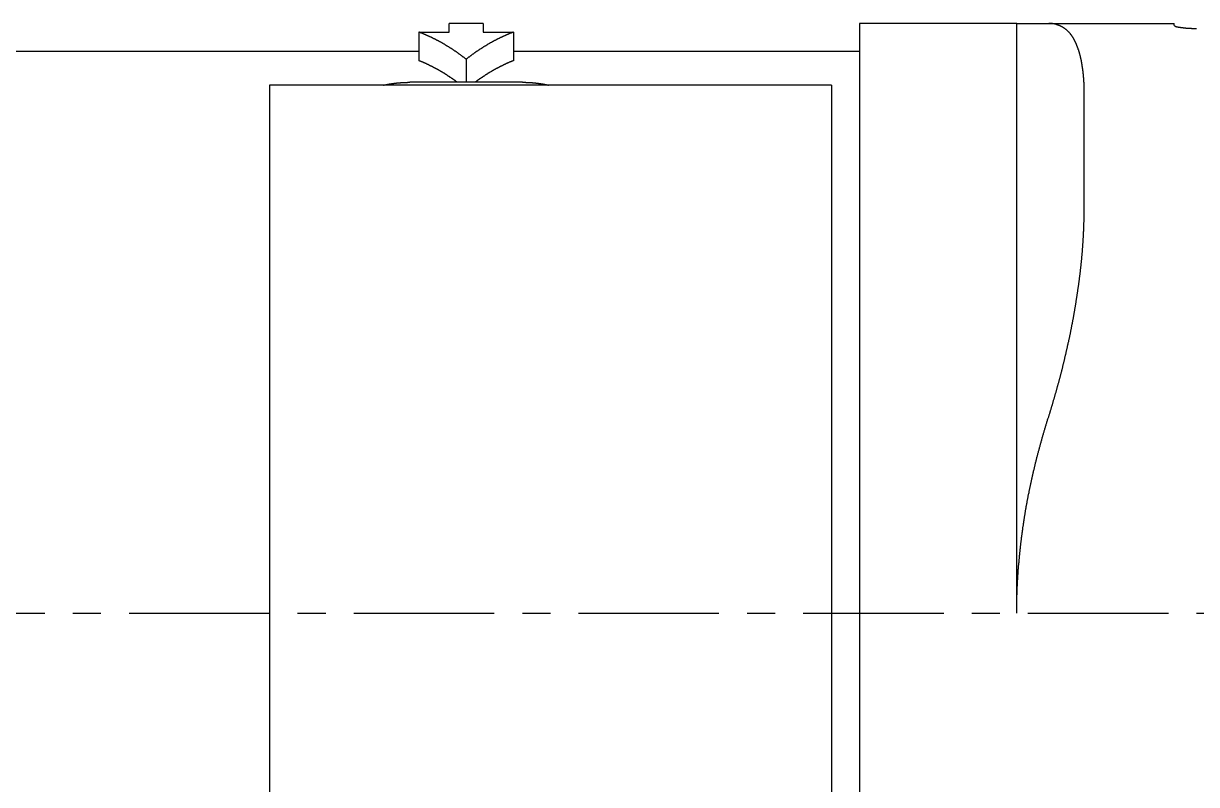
# Model space of a CAD drawing. Extents: x -1.6 to 71, y -20.2 to 60.8.
# Drawn here: x 45.53 to 55.97, y 8.82 to 15.6 of the extents above; entities that cross this region are included whole.
import ezdxf

# ---------------------------------------------------------------- set-up
doc = ezdxf.new("R2010")
doc.units = 0
doc.linetypes.add('CENTER', pattern=[2, 1.25, -0.25, 0.25, -0.25])
doc.layers.get('0').update_dxf_attribs({"linetype": 'CONTINUOUS'})
doc.layers.add('CENTER', color=1, linetype='CENTER')

msp = doc.modelspace()

# ---------------------------------------------------------------- linework, layer by layer
at = {"color": 7, "linetype": 'CONTINUOUS'}
for p, q in [((49.616, 15.598), (49.316, 15.598)), ((49.316, 15.52), (49.316, 15.598)), ((49.616, 15.598), (49.616, 15.52)), ((52.966, 15.598), (52.966, 10.348)), ((54.366, 15.598), (52.966, 15.598)), ((54.366, 10.348), (54.366, 15.598)), ((54.366, 15.598), (54.65, 15.598)), ((54.65, 15.598), (55.766, 15.598)), ((55.766, 15.581), (55.766, 15.598)), ((49.046, 15.52), (49.316, 15.52)), ((49.046, 15.52), (49.046, 15.266)), ((49.616, 15.52), (49.886, 15.52)), ((49.886, 15.52), (49.886, 15.266)), ((49.046, 15.348), (45.166, 15.348)), ((52.966, 15.348), (49.886, 15.348)), ((49.466, 15.28), (49.466, 15.074)), ((47.716, 15.048), (47.716, 2.048)), ((52.716, 15.048), (47.716, 15.048)), ((49.966, 15.074), (48.966, 15.074)), ((52.716, 15.048), (52.716, 2.048)), ((54.966, 13.938), (54.966, 14.966)), ((52.966, 10.348), (52.966, 5.098))]:
    msp.add_line(p, q, dxfattribs=at)
at = {"color": 7}
for points in [[(54.966, 14.966, 0), (54.966, 14.969, 0), (54.966, 14.972, 0), (54.966, 14.974, 0), (54.966, 14.977, 0), (54.966, 14.98, 0), (54.966, 14.982, 0), (54.966, 14.985, 0), (54.966, 14.988, 0), (54.966, 14.991, 0), (54.967, 14.993, 0), (54.967, 14.996, 0), (54.967, 14.999, 0), (54.967, 15.002, 0), (54.967, 15.004, 0), (54.967, 15.007, 0), (54.967, 15.01, 0), (54.966, 15.012, 0), (54.966, 15.015, 0), (54.966, 15.018, 0), (54.966, 15.021, 0), (54.966, 15.023, 0), (54.966, 15.026, 0), (54.966, 15.029, 0), (54.966, 15.031, 0), (54.966, 15.034, 0), (54.966, 15.037, 0), (54.966, 15.04, 0), (54.966, 15.042, 0), (54.966, 15.045, 0), (54.966, 15.048, 0), (54.965, 15.05, 0), (54.965, 15.053, 0), (54.965, 15.056, 0), (54.965, 15.059, 0), (54.965, 15.061, 0), (54.965, 15.064, 0), (54.965, 15.067, 0), (54.965, 15.07, 0), (54.965, 15.072, 0), (54.964, 15.075, 0), (54.964, 15.078, 0), (54.964, 15.081, 0), (54.964, 15.083, 0), (54.964, 15.086, 0), (54.964, 15.089, 0), (54.963, 15.091, 0), (54.963, 15.094, 0), (54.963, 15.097, 0), (54.963, 15.1, 0), (54.963, 15.102, 0), (54.962, 15.105, 0), (54.962, 15.108, 0), (54.962, 15.11, 0), (54.962, 15.113, 0), (54.962, 15.116, 0), (54.961, 15.118, 0), (54.961, 15.121, 0), (54.961, 15.124, 0), (54.961, 15.127, 0), (54.96, 15.129, 0), (54.96, 15.132, 0), (54.96, 15.135, 0), (54.959, 15.137, 0), (54.959, 15.14, 0), (54.959, 15.143, 0), (54.959, 15.146, 0), (54.958, 15.148, 0), (54.958, 15.151, 0), (54.958, 15.154, 0), (54.958, 15.156, 0), (54.957, 15.159, 0), (54.957, 15.162, 0), (54.956, 15.165, 0), (54.956, 15.167, 0), (54.956, 15.17, 0), (54.956, 15.173, 0), (54.955, 15.175, 0), (54.955, 15.178, 0), (54.955, 15.181, 0), (54.954, 15.184, 0), (54.954, 15.186, 0), (54.953, 15.189, 0), (54.953, 15.192, 0), (54.953, 15.194, 0), (54.952, 15.197, 0), (54.952, 15.2, 0), (54.952, 15.202, 0), (54.951, 15.205, 0), (54.951, 15.208, 0), (54.95, 15.21, 0), (54.95, 15.213, 0), (54.949, 15.216, 0), (54.949, 15.219, 0), (54.949, 15.221, 0), (54.948, 15.224, 0), (54.948, 15.227, 0), (54.947, 15.229, 0), (54.947, 15.232, 0), (54.946, 15.235, 0), (54.946, 15.237, 0), (54.945, 15.24, 0), (54.945, 15.243, 0), (54.944, 15.245, 0), (54.944, 15.248, 0), (54.944, 15.251, 0), (54.943, 15.254, 0), (54.943, 15.256, 0), (54.942, 15.259, 0), (54.941, 15.261, 0), (54.941, 15.264, 0), (54.941, 15.267, 0), (54.94, 15.27, 0), (54.939, 15.272, 0), (54.939, 15.275, 0), (54.938, 15.277, 0), (54.938, 15.28, 0), (54.937, 15.283, 0), (54.937, 15.286, 0), (54.936, 15.288, 0), (54.935, 15.291, 0), (54.935, 15.293, 0), (54.934, 15.296, 0), (54.934, 15.299, 0), (54.933, 15.301, 0), (54.932, 15.304, 0), (54.932, 15.307, 0), (54.931, 15.309, 0), (54.93, 15.312, 0), (54.93, 15.315, 0), (54.929, 15.317, 0), (54.928, 15.32, 0), (54.928, 15.322, 0), (54.927, 15.325, 0), (54.926, 15.328, 0), (54.925, 15.33, 0), (54.925, 15.333, 0), (54.924, 15.336, 0), (54.923, 15.338, 0), (54.923, 15.341, 0), (54.922, 15.343, 0), (54.921, 15.346, 0), (54.92, 15.349, 0), (54.919, 15.351, 0), (54.919, 15.354, 0), (54.918, 15.356, 0), (54.917, 15.359, 0), (54.916, 15.362, 0), (54.915, 15.364, 0), (54.914, 15.367, 0), (54.914, 15.369, 0), (54.913, 15.372, 0), (54.912, 15.374, 0), (54.911, 15.377, 0), (54.91, 15.38, 0), (54.909, 15.382, 0), (54.908, 15.385, 0), (54.907, 15.387, 0), (54.906, 15.39, 0), (54.905, 15.392, 0), (54.904, 15.395, 0), (54.903, 15.397, 0), (54.902, 15.4, 0), (54.901, 15.402, 0), (54.9, 15.405, 0), (54.899, 15.408, 0), (54.898, 15.41, 0), (54.897, 15.413, 0), (54.896, 15.415, 0), (54.895, 15.418, 0), (54.894, 15.42, 0), (54.892, 15.423, 0), (54.891, 15.425, 0), (54.89, 15.428, 0), (54.889, 15.43, 0), (54.888, 15.433, 0), (54.887, 15.435, 0), (54.886, 15.438, 0), (54.884, 15.44, 0), (54.883, 15.443, 0), (54.882, 15.445, 0), (54.88, 15.447, 0), (54.879, 15.45, 0), (54.878, 15.452, 0), (54.877, 15.455, 0), (54.875, 15.457, 0), (54.874, 15.459, 0), (54.873, 15.462, 0), (54.871, 15.464, 0), (54.87, 15.467, 0), (54.868, 15.469, 0), (54.867, 15.471, 0), (54.865, 15.474, 0), (54.864, 15.476, 0), (54.862, 15.478, 0), (54.861, 15.48, 0), (54.859, 15.483, 0), (54.858, 15.485, 0), (54.856, 15.487, 0), (54.855, 15.49, 0), (54.853, 15.492, 0), (54.852, 15.494, 0), (54.85, 15.496, 0), (54.848, 15.498, 0), (54.847, 15.501, 0), (54.845, 15.503, 0), (54.843, 15.505, 0), (54.842, 15.507, 0), (54.84, 15.509, 0), (54.838, 15.511, 0), (54.836, 15.513, 0), (54.834, 15.515, 0), (54.833, 15.517, 0), (54.831, 15.519, 0), (54.829, 15.521, 0), (54.827, 15.523, 0), (54.825, 15.525, 0), (54.823, 15.527, 0), (54.821, 15.529, 0), (54.819, 15.531, 0), (54.817, 15.533, 0), (54.815, 15.535, 0), (54.813, 15.537, 0), (54.811, 15.538, 0), (54.809, 15.54, 0), (54.807, 15.542, 0), (54.805, 15.544, 0), (54.803, 15.545, 0), (54.8, 15.547, 0), (54.798, 15.549, 0), (54.796, 15.55, 0), (54.794, 15.552, 0), (54.792, 15.553, 0), (54.789, 15.555, 0), (54.787, 15.557, 0), (54.785, 15.558, 0), (54.782, 15.56, 0), (54.78, 15.561, 0), (54.778, 15.563, 0), (54.775, 15.564, 0), (54.773, 15.565, 0), (54.77, 15.567, 0), (54.768, 15.568, 0), (54.766, 15.569, 0), (54.763, 15.571, 0), (54.761, 15.572, 0), (54.758, 15.573, 0), (54.756, 15.574, 0), (54.753, 15.575, 0), (54.751, 15.577, 0), (54.748, 15.578, 0), (54.746, 15.579, 0), (54.743, 15.58, 0), (54.741, 15.581, 0), (54.738, 15.582, 0), (54.736, 15.583, 0), (54.733, 15.584, 0), (54.73, 15.585, 0), (54.728, 15.586, 0), (54.725, 15.587, 0), (54.722, 15.587, 0), (54.72, 15.588, 0), (54.717, 15.589, 0), (54.715, 15.59, 0), (54.712, 15.59, 0), (54.709, 15.591, 0), (54.707, 15.592, 0), (54.704, 15.592, 0), (54.701, 15.593, 0), (54.699, 15.593, 0), (54.696, 15.594, 0), (54.693, 15.594, 0), (54.691, 15.595, 0), (54.688, 15.595, 0), (54.685, 15.596, 0), (54.682, 15.596, 0), (54.68, 15.596, 0), (54.677, 15.597, 0), (54.674, 15.597, 0), (54.672, 15.597, 0), (54.669, 15.597, 0), (54.666, 15.597, 0), (54.663, 15.598, 0), (54.661, 15.598, 0), (54.658, 15.598, 0), (54.655, 15.598, 0), (54.653, 15.598, 0), (54.65, 15.598, 0)], [(55.766, 15.581, 0), (55.767, 15.581, 0), (55.767, 15.58, 0), (55.768, 15.58, 0), (55.769, 15.579, 0), (55.769, 15.579, 0), (55.77, 15.578, 0), (55.77, 15.578, 0), (55.771, 15.578, 0), (55.772, 15.577, 0), (55.772, 15.577, 0), (55.773, 15.576, 0), (55.774, 15.576, 0), (55.775, 15.575, 0), (55.775, 15.575, 0), (55.776, 15.575, 0), (55.776, 15.574, 0), (55.777, 15.574, 0), (55.778, 15.573, 0), (55.779, 15.573, 0), (55.779, 15.573, 0), (55.78, 15.572, 0), (55.781, 15.572, 0), (55.782, 15.572, 0), (55.782, 15.571, 0), (55.783, 15.571, 0), (55.784, 15.571, 0), (55.785, 15.571, 0), (55.785, 15.57, 0), (55.786, 15.57, 0), (55.787, 15.57, 0), (55.788, 15.57, 0), (55.788, 15.569, 0), (55.789, 15.569, 0), (55.79, 15.569, 0), (55.791, 15.569, 0), (55.791, 15.569, 0), (55.792, 15.569, 0), (55.793, 15.568, 0), (55.794, 15.568, 0), (55.795, 15.568, 0), (55.795, 15.568, 0), (55.796, 15.568, 0), (55.797, 15.568, 0), (55.798, 15.567, 0), (55.799, 15.567, 0), (55.799, 15.567, 0), (55.8, 15.567, 0), (55.801, 15.567, 0), (55.802, 15.567, 0), (55.803, 15.567, 0), (55.803, 15.566, 0), (55.804, 15.566, 0), (55.805, 15.566, 0), (55.806, 15.566, 0), (55.807, 15.566, 0), (55.807, 15.566, 0), (55.808, 15.566, 0), (55.809, 15.566, 0), (55.81, 15.566, 0), (55.811, 15.566, 0), (55.811, 15.565, 0), (55.812, 15.565, 0), (55.813, 15.565, 0), (55.814, 15.565, 0), (55.815, 15.565, 0), (55.816, 15.565, 0), (55.816, 15.565, 0), (55.817, 15.565, 0), (55.818, 15.564, 0), (55.819, 15.564, 0), (55.819, 15.564, 0), (55.82, 15.564, 0), (55.821, 15.564, 0), (55.822, 15.564, 0), (55.823, 15.564, 0), (55.823, 15.564, 0), (55.824, 15.563, 0), (55.825, 15.563, 0), (55.826, 15.563, 0), (55.827, 15.563, 0), (55.827, 15.563, 0), (55.828, 15.563, 0), (55.829, 15.563, 0), (55.83, 15.563, 0), (55.831, 15.563, 0), (55.831, 15.562, 0), (55.832, 15.562, 0), (55.833, 15.562, 0), (55.834, 15.562, 0), (55.834, 15.562, 0), (55.835, 15.562, 0), (55.836, 15.562, 0), (55.837, 15.562, 0), (55.838, 15.562, 0), (55.839, 15.562, 0), (55.839, 15.561, 0), (55.84, 15.561, 0), (55.841, 15.561, 0), (55.842, 15.561, 0), (55.842, 15.561, 0), (55.843, 15.561, 0), (55.844, 15.561, 0), (55.845, 15.561, 0), (55.846, 15.56, 0), (55.846, 15.56, 0), (55.847, 15.56, 0), (55.848, 15.56, 0), (55.849, 15.56, 0), (55.849, 15.56, 0), (55.85, 15.56, 0), (55.851, 15.56, 0), (55.852, 15.56, 0), (55.853, 15.56, 0), (55.853, 15.559, 0), (55.854, 15.559, 0), (55.855, 15.559, 0), (55.856, 15.559, 0), (55.857, 15.559, 0), (55.857, 15.559, 0), (55.858, 15.559, 0), (55.859, 15.559, 0), (55.86, 15.559, 0), (55.861, 15.559, 0), (55.861, 15.559, 0), (55.862, 15.558, 0), (55.863, 15.558, 0), (55.864, 15.558, 0), (55.864, 15.558, 0), (55.865, 15.558, 0), (55.866, 15.558, 0), (55.867, 15.558, 0), (55.868, 15.558, 0), (55.868, 15.558, 0), (55.869, 15.558, 0), (55.87, 15.558, 0), (55.871, 15.557, 0), (55.872, 15.557, 0), (55.873, 15.557, 0), (55.873, 15.557, 0), (55.874, 15.557, 0), (55.875, 15.557, 0), (55.876, 15.557, 0), (55.876, 15.557, 0), (55.877, 15.557, 0), (55.878, 15.557, 0), (55.879, 15.557, 0), (55.88, 15.557, 0), (55.88, 15.557, 0), (55.881, 15.557, 0), (55.882, 15.557, 0), (55.883, 15.556, 0), (55.884, 15.556, 0), (55.884, 15.556, 0), (55.885, 15.556, 0), (55.886, 15.556, 0), (55.887, 15.556, 0), (55.888, 15.556, 0), (55.888, 15.556, 0), (55.889, 15.556, 0), (55.89, 15.556, 0), (55.891, 15.556, 0), (55.892, 15.556, 0), (55.892, 15.556, 0), (55.893, 15.556, 0), (55.894, 15.556, 0), (55.895, 15.556, 0), (55.896, 15.556, 0), (55.896, 15.556, 0), (55.897, 15.556, 0), (55.898, 15.556, 0), (55.899, 15.555, 0), (55.9, 15.555, 0), (55.9, 15.555, 0), (55.901, 15.555, 0), (55.902, 15.555, 0), (55.903, 15.555, 0), (55.904, 15.555, 0), (55.904, 15.555, 0), (55.905, 15.555, 0), (55.906, 15.555, 0), (55.907, 15.555, 0), (55.908, 15.555, 0), (55.908, 15.555, 0), (55.909, 15.555, 0), (55.91, 15.555, 0), (55.911, 15.555, 0), (55.912, 15.555, 0), (55.912, 15.555, 0), (55.913, 15.555, 0), (55.914, 15.555, 0), (55.915, 15.555, 0), (55.916, 15.555, 0), (55.916, 15.555, 0), (55.917, 15.555, 0), (55.918, 15.555, 0), (55.919, 15.555, 0), (55.92, 15.555, 0), (55.92, 15.554, 0), (55.921, 15.554, 0), (55.922, 15.554, 0), (55.923, 15.554, 0), (55.924, 15.554, 0), (55.924, 15.554, 0), (55.925, 15.554, 0), (55.926, 15.554, 0), (55.927, 15.554, 0), (55.928, 15.554, 0), (55.928, 15.554, 0), (55.929, 15.554, 0), (55.93, 15.554, 0), (55.931, 15.554, 0), (55.932, 15.554, 0), (55.932, 15.554, 0), (55.933, 15.554, 0), (55.934, 15.554, 0), (55.935, 15.554, 0), (55.936, 15.554, 0), (55.936, 15.554, 0), (55.937, 15.554, 0), (55.938, 15.554, 0), (55.939, 15.554, 0), (55.94, 15.554, 0), (55.94, 15.554, 0), (55.941, 15.554, 0), (55.942, 15.554, 0), (55.943, 15.554, 0), (55.944, 15.554, 0), (55.944, 15.554, 0), (55.945, 15.554, 0), (55.946, 15.554, 0), (55.947, 15.554, 0), (55.948, 15.554, 0), (55.948, 15.554, 0), (55.949, 15.554, 0), (55.95, 15.554, 0), (55.951, 15.554, 0), (55.952, 15.554, 0), (55.952, 15.554, 0), (55.953, 15.554, 0), (55.954, 15.554, 0), (55.955, 15.554, 0), (55.956, 15.554, 0), (55.956, 15.554, 0), (55.957, 15.554, 0), (55.958, 15.554, 0), (55.959, 15.553, 0), (55.96, 15.553, 0), (55.96, 15.553, 0), (55.961, 15.553, 0), (55.962, 15.553, 0), (55.963, 15.553, 0), (55.964, 15.553, 0), (55.964, 15.553, 0), (55.965, 15.553, 0), (55.966, 15.553, 0)], [(48.731, 15.048, 0), (48.733, 15.048, 0), (48.734, 15.048, 0), (48.736, 15.049, 0), (48.737, 15.049, 0), (48.739, 15.05, 0), (48.74, 15.05, 0), (48.741, 15.05, 0), (48.743, 15.05, 0), (48.744, 15.051, 0), (48.746, 15.051, 0), (48.747, 15.051, 0), (48.749, 15.052, 0), (48.75, 15.052, 0), (48.752, 15.052, 0), (48.753, 15.053, 0), (48.755, 15.053, 0), (48.756, 15.053, 0), (48.757, 15.054, 0), (48.759, 15.054, 0), (48.76, 15.054, 0), (48.762, 15.054, 0), (48.763, 15.055, 0), (48.765, 15.055, 0), (48.766, 15.055, 0), (48.768, 15.056, 0), (48.769, 15.056, 0), (48.77, 15.056, 0), (48.772, 15.056, 0), (48.773, 15.057, 0), (48.775, 15.057, 0), (48.776, 15.057, 0), (48.778, 15.057, 0), (48.779, 15.058, 0), (48.781, 15.058, 0), (48.782, 15.058, 0), (48.784, 15.059, 0), (48.785, 15.059, 0), (48.787, 15.059, 0), (48.788, 15.059, 0), (48.79, 15.059, 0), (48.791, 15.06, 0), (48.792, 15.06, 0), (48.794, 15.06, 0), (48.795, 15.06, 0), (48.797, 15.061, 0), (48.798, 15.061, 0), (48.8, 15.061, 0), (48.801, 15.061, 0), (48.803, 15.062, 0), (48.804, 15.062, 0), (48.806, 15.062, 0), (48.807, 15.062, 0), (48.809, 15.062, 0), (48.81, 15.063, 0), (48.812, 15.063, 0), (48.813, 15.063, 0), (48.815, 15.063, 0), (48.816, 15.063, 0), (48.818, 15.064, 0), (48.819, 15.064, 0), (48.821, 15.064, 0), (48.822, 15.064, 0), (48.824, 15.065, 0), (48.825, 15.065, 0), (48.826, 15.065, 0), (48.828, 15.065, 0), (48.829, 15.065, 0), (48.831, 15.066, 0), (48.832, 15.066, 0), (48.834, 15.066, 0), (48.835, 15.066, 0), (48.837, 15.066, 0), (48.838, 15.066, 0), (48.84, 15.066, 0), (48.841, 15.067, 0), (48.843, 15.067, 0), (48.844, 15.067, 0), (48.846, 15.067, 0), (48.847, 15.067, 0), (48.849, 15.068, 0), (48.85, 15.068, 0), (48.852, 15.068, 0), (48.853, 15.068, 0), (48.855, 15.068, 0), (48.856, 15.068, 0), (48.858, 15.068, 0), (48.859, 15.069, 0), (48.861, 15.069, 0), (48.862, 15.069, 0), (48.863, 15.069, 0), (48.865, 15.069, 0), (48.866, 15.069, 0), (48.868, 15.069, 0), (48.869, 15.07, 0), (48.871, 15.07, 0), (48.872, 15.07, 0), (48.874, 15.07, 0), (48.875, 15.07, 0), (48.877, 15.07, 0), (48.878, 15.07, 0), (48.88, 15.07, 0), (48.881, 15.07, 0), (48.883, 15.071, 0), (48.884, 15.071, 0), (48.886, 15.071, 0), (48.887, 15.071, 0), (48.889, 15.071, 0), (48.89, 15.071, 0), (48.892, 15.071, 0), (48.893, 15.071, 0), (48.895, 15.072, 0), (48.896, 15.072, 0), (48.898, 15.072, 0), (48.899, 15.072, 0), (48.901, 15.072, 0), (48.902, 15.072, 0), (48.904, 15.072, 0), (48.905, 15.072, 0), (48.907, 15.072, 0), (48.908, 15.072, 0), (48.91, 15.072, 0), (48.911, 15.072, 0), (48.913, 15.072, 0), (48.914, 15.073, 0), (48.915, 15.073, 0), (48.917, 15.073, 0), (48.918, 15.073, 0), (48.92, 15.073, 0), (48.921, 15.073, 0), (48.923, 15.073, 0), (48.924, 15.073, 0), (48.926, 15.073, 0), (48.927, 15.073, 0), (48.929, 15.073, 0), (48.93, 15.073, 0), (48.932, 15.073, 0), (48.933, 15.073, 0), (48.935, 15.073, 0), (48.936, 15.073, 0), (48.938, 15.073, 0), (48.939, 15.073, 0), (48.941, 15.073, 0), (48.942, 15.073, 0), (48.944, 15.073, 0), (48.945, 15.074, 0), (48.947, 15.074, 0), (48.948, 15.074, 0), (48.95, 15.074, 0), (48.951, 15.074, 0), (48.953, 15.074, 0), (48.954, 15.074, 0), (48.956, 15.074, 0), (48.957, 15.074, 0), (48.959, 15.074, 0), (48.96, 15.074, 0), (48.962, 15.074, 0), (48.963, 15.074, 0), (48.965, 15.074, 0), (48.966, 15.074, 0)], [(49.966, 15.074, 0), (49.968, 15.074, 0), (49.969, 15.074, 0), (49.971, 15.074, 0), (49.972, 15.074, 0), (49.973, 15.074, 0), (49.975, 15.074, 0), (49.976, 15.074, 0), (49.978, 15.074, 0), (49.979, 15.074, 0), (49.981, 15.074, 0), (49.982, 15.074, 0), (49.984, 15.074, 0), (49.985, 15.074, 0), (49.987, 15.074, 0), (49.988, 15.074, 0), (49.99, 15.074, 0), (49.991, 15.074, 0), (49.993, 15.074, 0), (49.994, 15.074, 0), (49.996, 15.073, 0), (49.997, 15.073, 0), (49.999, 15.073, 0), (50, 15.073, 0), (50.002, 15.073, 0), (50.003, 15.073, 0), (50.005, 15.073, 0), (50.006, 15.073, 0), (50.008, 15.073, 0), (50.009, 15.073, 0), (50.011, 15.073, 0), (50.012, 15.073, 0), (50.014, 15.073, 0), (50.015, 15.073, 0), (50.017, 15.073, 0), (50.018, 15.073, 0), (50.02, 15.073, 0), (50.021, 15.073, 0), (50.023, 15.073, 0), (50.024, 15.072, 0), (50.025, 15.072, 0), (50.027, 15.072, 0), (50.028, 15.072, 0), (50.03, 15.072, 0), (50.031, 15.072, 0), (50.033, 15.072, 0), (50.034, 15.072, 0), (50.036, 15.072, 0), (50.037, 15.072, 0), (50.039, 15.072, 0), (50.04, 15.072, 0), (50.042, 15.072, 0), (50.043, 15.071, 0), (50.045, 15.071, 0), (50.046, 15.071, 0), (50.048, 15.071, 0), (50.049, 15.071, 0), (50.051, 15.071, 0), (50.052, 15.071, 0), (50.054, 15.071, 0), (50.055, 15.07, 0), (50.057, 15.07, 0), (50.058, 15.07, 0), (50.06, 15.07, 0), (50.061, 15.07, 0), (50.062, 15.07, 0), (50.064, 15.07, 0), (50.066, 15.07, 0), (50.067, 15.069, 0), (50.069, 15.069, 0), (50.07, 15.069, 0), (50.071, 15.069, 0), (50.073, 15.069, 0), (50.074, 15.069, 0), (50.076, 15.069, 0), (50.077, 15.068, 0), (50.079, 15.068, 0), (50.08, 15.068, 0), (50.082, 15.068, 0), (50.083, 15.068, 0), (50.085, 15.068, 0), (50.086, 15.067, 0), (50.088, 15.067, 0), (50.089, 15.067, 0), (50.091, 15.067, 0), (50.092, 15.067, 0), (50.094, 15.067, 0), (50.095, 15.066, 0), (50.097, 15.066, 0), (50.098, 15.066, 0), (50.099, 15.066, 0), (50.101, 15.066, 0), (50.102, 15.065, 0), (50.104, 15.065, 0), (50.105, 15.065, 0), (50.107, 15.065, 0), (50.108, 15.065, 0), (50.11, 15.065, 0), (50.111, 15.064, 0), (50.113, 15.064, 0), (50.114, 15.064, 0), (50.116, 15.064, 0), (50.117, 15.063, 0), (50.119, 15.063, 0), (50.12, 15.063, 0), (50.122, 15.063, 0), (50.123, 15.063, 0), (50.125, 15.062, 0), (50.126, 15.062, 0), (50.127, 15.062, 0), (50.129, 15.062, 0), (50.13, 15.061, 0), (50.132, 15.061, 0), (50.133, 15.061, 0), (50.135, 15.061, 0), (50.136, 15.06, 0), (50.138, 15.06, 0), (50.139, 15.06, 0), (50.141, 15.06, 0), (50.142, 15.059, 0), (50.144, 15.059, 0), (50.145, 15.059, 0), (50.147, 15.059, 0), (50.148, 15.059, 0), (50.15, 15.058, 0), (50.151, 15.058, 0), (50.152, 15.058, 0), (50.154, 15.057, 0), (50.155, 15.057, 0), (50.157, 15.057, 0), (50.158, 15.057, 0), (50.16, 15.056, 0), (50.161, 15.056, 0), (50.163, 15.056, 0), (50.164, 15.056, 0), (50.166, 15.055, 0), (50.167, 15.055, 0), (50.169, 15.055, 0), (50.17, 15.054, 0), (50.171, 15.054, 0), (50.173, 15.054, 0), (50.174, 15.053, 0), (50.176, 15.053, 0), (50.177, 15.053, 0), (50.179, 15.053, 0), (50.18, 15.052, 0), (50.182, 15.052, 0), (50.183, 15.052, 0), (50.184, 15.051, 0), (50.186, 15.051, 0), (50.187, 15.051, 0), (50.189, 15.05, 0), (50.19, 15.05, 0), (50.192, 15.05, 0), (50.193, 15.049, 0), (50.195, 15.049, 0), (50.196, 15.049, 0), (50.197, 15.048, 0), (50.199, 15.048, 0), (50.2, 15.048, 0)], [(54.65, 12.097, 0), (54.651, 12.103, 0), (54.653, 12.108, 0), (54.655, 12.114, 0), (54.657, 12.12, 0), (54.659, 12.125, 0), (54.66, 12.131, 0), (54.662, 12.136, 0), (54.664, 12.142, 0), (54.666, 12.148, 0), (54.667, 12.153, 0), (54.669, 12.159, 0), (54.671, 12.164, 0), (54.672, 12.17, 0), (54.674, 12.176, 0), (54.676, 12.181, 0), (54.678, 12.187, 0), (54.679, 12.193, 0), (54.681, 12.198, 0), (54.683, 12.204, 0), (54.684, 12.209, 0), (54.686, 12.215, 0), (54.688, 12.221, 0), (54.689, 12.226, 0), (54.691, 12.232, 0), (54.693, 12.238, 0), (54.694, 12.243, 0), (54.696, 12.249, 0), (54.698, 12.255, 0), (54.699, 12.26, 0), (54.701, 12.266, 0), (54.703, 12.271, 0), (54.704, 12.277, 0), (54.706, 12.283, 0), (54.708, 12.288, 0), (54.709, 12.294, 0), (54.711, 12.3, 0), (54.712, 12.305, 0), (54.714, 12.311, 0), (54.716, 12.317, 0), (54.717, 12.322, 0), (54.719, 12.328, 0), (54.72, 12.334, 0), (54.722, 12.339, 0), (54.724, 12.345, 0), (54.725, 12.351, 0), (54.727, 12.356, 0), (54.728, 12.362, 0), (54.73, 12.368, 0), (54.731, 12.373, 0), (54.733, 12.379, 0), (54.734, 12.385, 0), (54.736, 12.39, 0), (54.737, 12.396, 0), (54.739, 12.402, 0), (54.741, 12.407, 0), (54.742, 12.413, 0), (54.744, 12.419, 0), (54.745, 12.424, 0), (54.747, 12.43, 0), (54.748, 12.436, 0), (54.75, 12.441, 0), (54.751, 12.447, 0), (54.753, 12.453, 0), (54.754, 12.459, 0), (54.756, 12.464, 0), (54.757, 12.47, 0), (54.759, 12.476, 0), (54.76, 12.481, 0), (54.762, 12.487, 0), (54.763, 12.493, 0), (54.764, 12.498, 0), (54.766, 12.504, 0), (54.767, 12.51, 0), (54.769, 12.515, 0), (54.77, 12.521, 0), (54.772, 12.527, 0), (54.773, 12.533, 0), (54.775, 12.538, 0), (54.776, 12.544, 0), (54.777, 12.55, 0), (54.779, 12.555, 0), (54.78, 12.561, 0), (54.782, 12.567, 0), (54.783, 12.572, 0), (54.784, 12.578, 0), (54.786, 12.584, 0), (54.787, 12.59, 0), (54.789, 12.595, 0), (54.79, 12.601, 0), (54.791, 12.607, 0), (54.793, 12.612, 0), (54.794, 12.618, 0), (54.795, 12.624, 0), (54.797, 12.63, 0), (54.798, 12.635, 0), (54.8, 12.641, 0), (54.801, 12.647, 0), (54.802, 12.652, 0), (54.803, 12.658, 0), (54.805, 12.664, 0), (54.806, 12.67, 0), (54.807, 12.675, 0), (54.809, 12.681, 0), (54.81, 12.687, 0), (54.811, 12.693, 0), (54.813, 12.698, 0), (54.814, 12.704, 0), (54.815, 12.71, 0), (54.817, 12.716, 0), (54.818, 12.721, 0), (54.819, 12.727, 0), (54.82, 12.733, 0), (54.822, 12.739, 0), (54.823, 12.744, 0), (54.824, 12.75, 0), (54.825, 12.756, 0), (54.827, 12.761, 0), (54.828, 12.767, 0), (54.829, 12.773, 0), (54.83, 12.779, 0), (54.832, 12.784, 0), (54.833, 12.79, 0), (54.834, 12.796, 0), (54.835, 12.802, 0), (54.837, 12.807, 0), (54.838, 12.813, 0), (54.839, 12.819, 0), (54.84, 12.825, 0), (54.841, 12.83, 0), (54.843, 12.836, 0), (54.844, 12.842, 0), (54.845, 12.848, 0), (54.846, 12.854, 0), (54.847, 12.859, 0), (54.848, 12.865, 0), (54.849, 12.871, 0), (54.851, 12.877, 0), (54.852, 12.882, 0), (54.853, 12.888, 0), (54.854, 12.894, 0), (54.855, 12.9, 0), (54.856, 12.905, 0), (54.857, 12.911, 0), (54.859, 12.917, 0), (54.86, 12.923, 0), (54.861, 12.928, 0), (54.862, 12.934, 0), (54.863, 12.94, 0), (54.864, 12.946, 0), (54.865, 12.951, 0), (54.866, 12.957, 0), (54.867, 12.963, 0), (54.868, 12.969, 0), (54.87, 12.975, 0), (54.87, 12.98, 0), (54.872, 12.986, 0), (54.873, 12.992, 0), (54.874, 12.998, 0), (54.875, 13.004, 0), (54.876, 13.009, 0), (54.877, 13.015, 0), (54.878, 13.021, 0), (54.879, 13.027, 0), (54.88, 13.033, 0), (54.881, 13.038, 0), (54.882, 13.044, 0), (54.883, 13.05, 0), (54.884, 13.056, 0), (54.885, 13.062, 0), (54.886, 13.067, 0), (54.887, 13.073, 0), (54.888, 13.079, 0), (54.889, 13.085, 0), (54.89, 13.09, 0), (54.891, 13.096, 0), (54.892, 13.102, 0), (54.893, 13.108, 0), (54.894, 13.114, 0), (54.895, 13.119, 0), (54.895, 13.125, 0), (54.896, 13.131, 0), (54.897, 13.137, 0), (54.898, 13.143, 0), (54.899, 13.149, 0), (54.9, 13.154, 0), (54.901, 13.16, 0), (54.902, 13.166, 0), (54.903, 13.172, 0), (54.904, 13.178, 0), (54.904, 13.183, 0), (54.905, 13.189, 0), (54.906, 13.195, 0), (54.907, 13.201, 0), (54.908, 13.207, 0), (54.909, 13.212, 0), (54.91, 13.218, 0), (54.91, 13.224, 0), (54.911, 13.23, 0), (54.912, 13.236, 0), (54.913, 13.242, 0), (54.914, 13.247, 0), (54.915, 13.253, 0), (54.916, 13.259, 0), (54.916, 13.265, 0), (54.917, 13.271, 0), (54.918, 13.276, 0), (54.919, 13.282, 0), (54.919, 13.288, 0), (54.92, 13.294, 0), (54.921, 13.3, 0), (54.922, 13.306, 0), (54.922, 13.311, 0), (54.923, 13.317, 0), (54.924, 13.323, 0), (54.925, 13.329, 0), (54.925, 13.335, 0), (54.926, 13.341, 0), (54.927, 13.346, 0), (54.928, 13.352, 0), (54.928, 13.358, 0), (54.929, 13.364, 0), (54.93, 13.37, 0), (54.931, 13.376, 0), (54.931, 13.381, 0), (54.932, 13.387, 0), (54.932, 13.393, 0), (54.933, 13.399, 0), (54.934, 13.405, 0), (54.934, 13.411, 0), (54.935, 13.416, 0), (54.936, 13.422, 0), (54.937, 13.428, 0), (54.937, 13.434, 0), (54.938, 13.44, 0), (54.938, 13.446, 0), (54.939, 13.451, 0), (54.94, 13.457, 0), (54.94, 13.463, 0), (54.941, 13.469, 0), (54.941, 13.475, 0), (54.942, 13.481, 0), (54.943, 13.487, 0), (54.943, 13.492, 0), (54.944, 13.498, 0), (54.944, 13.504, 0), (54.945, 13.51, 0), (54.945, 13.516, 0), (54.946, 13.522, 0), (54.946, 13.527, 0), (54.947, 13.533, 0), (54.947, 13.539, 0), (54.948, 13.545, 0), (54.949, 13.551, 0), (54.949, 13.557, 0), (54.95, 13.563, 0), (54.95, 13.569, 0), (54.95, 13.574, 0), (54.951, 13.58, 0), (54.951, 13.586, 0), (54.952, 13.592, 0), (54.952, 13.598, 0), (54.953, 13.604, 0), (54.953, 13.61, 0), (54.954, 13.615, 0), (54.954, 13.621, 0), (54.955, 13.627, 0), (54.955, 13.633, 0), (54.955, 13.639, 0), (54.956, 13.645, 0), (54.956, 13.651, 0), (54.956, 13.656, 0), (54.957, 13.662, 0), (54.957, 13.668, 0), (54.958, 13.674, 0), (54.958, 13.68, 0), (54.958, 13.686, 0), (54.959, 13.692, 0), (54.959, 13.697, 0), (54.959, 13.703, 0), (54.96, 13.709, 0), (54.96, 13.715, 0), (54.96, 13.721, 0), (54.961, 13.727, 0), (54.961, 13.733, 0), (54.961, 13.739, 0), (54.961, 13.745, 0), (54.962, 13.75, 0), (54.962, 13.756, 0), (54.962, 13.762, 0), (54.962, 13.768, 0), (54.963, 13.774, 0), (54.963, 13.78, 0), (54.963, 13.786, 0), (54.963, 13.791, 0), (54.963, 13.797, 0), (54.964, 13.803, 0), (54.964, 13.809, 0), (54.964, 13.815, 0), (54.964, 13.821, 0), (54.964, 13.827, 0), (54.965, 13.833, 0), (54.965, 13.838, 0), (54.965, 13.844, 0), (54.965, 13.85, 0), (54.965, 13.856, 0), (54.965, 13.862, 0), (54.965, 13.868, 0), (54.965, 13.874, 0), (54.965, 13.88, 0), (54.965, 13.886, 0), (54.966, 13.891, 0), (54.966, 13.897, 0), (54.966, 13.903, 0), (54.966, 13.909, 0), (54.966, 13.915, 0), (54.966, 13.921, 0), (54.966, 13.927, 0), (54.966, 13.932, 0), (54.966, 13.938, 0)], [(54.366, 10.348, 0), (54.366, 10.355, 0), (54.366, 10.362, 0), (54.366, 10.369, 0), (54.366, 10.376, 0), (54.366, 10.383, 0), (54.366, 10.39, 0), (54.366, 10.397, 0), (54.366, 10.404, 0), (54.366, 10.411, 0), (54.367, 10.418, 0), (54.367, 10.425, 0), (54.367, 10.431, 0), (54.367, 10.438, 0), (54.367, 10.445, 0), (54.367, 10.452, 0), (54.367, 10.459, 0), (54.367, 10.466, 0), (54.368, 10.473, 0), (54.368, 10.48, 0), (54.368, 10.487, 0), (54.368, 10.494, 0), (54.368, 10.501, 0), (54.368, 10.508, 0), (54.369, 10.515, 0), (54.369, 10.522, 0), (54.369, 10.529, 0), (54.369, 10.536, 0), (54.37, 10.543, 0), (54.37, 10.55, 0), (54.37, 10.557, 0), (54.37, 10.564, 0), (54.371, 10.571, 0), (54.371, 10.578, 0), (54.371, 10.585, 0), (54.372, 10.592, 0), (54.372, 10.599, 0), (54.372, 10.606, 0), (54.373, 10.613, 0), (54.373, 10.62, 0), (54.373, 10.627, 0), (54.374, 10.634, 0), (54.374, 10.641, 0), (54.375, 10.648, 0), (54.375, 10.655, 0), (54.375, 10.662, 0), (54.376, 10.668, 0), (54.376, 10.675, 0), (54.377, 10.682, 0), (54.377, 10.689, 0), (54.378, 10.696, 0), (54.378, 10.703, 0), (54.379, 10.71, 0), (54.379, 10.717, 0), (54.38, 10.724, 0), (54.38, 10.731, 0), (54.38, 10.738, 0), (54.381, 10.745, 0), (54.382, 10.752, 0), (54.382, 10.759, 0), (54.383, 10.766, 0), (54.383, 10.773, 0), (54.384, 10.78, 0), (54.384, 10.787, 0), (54.385, 10.794, 0), (54.386, 10.801, 0), (54.386, 10.808, 0), (54.387, 10.815, 0), (54.387, 10.822, 0), (54.388, 10.829, 0), (54.389, 10.835, 0), (54.389, 10.842, 0), (54.39, 10.849, 0), (54.391, 10.856, 0), (54.391, 10.863, 0), (54.392, 10.87, 0), (54.393, 10.877, 0), (54.393, 10.884, 0), (54.394, 10.891, 0), (54.395, 10.898, 0), (54.395, 10.905, 0), (54.396, 10.912, 0), (54.397, 10.919, 0), (54.398, 10.926, 0), (54.398, 10.933, 0), (54.399, 10.94, 0), (54.4, 10.947, 0), (54.401, 10.954, 0), (54.402, 10.96, 0), (54.402, 10.967, 0), (54.403, 10.974, 0), (54.404, 10.981, 0), (54.405, 10.988, 0), (54.406, 10.995, 0), (54.407, 11.002, 0), (54.407, 11.009, 0), (54.408, 11.016, 0), (54.409, 11.023, 0), (54.41, 11.03, 0), (54.411, 11.037, 0), (54.412, 11.043, 0), (54.413, 11.05, 0), (54.414, 11.057, 0), (54.415, 11.064, 0), (54.416, 11.071, 0), (54.417, 11.078, 0), (54.417, 11.085, 0), (54.419, 11.092, 0), (54.419, 11.099, 0), (54.42, 11.106, 0), (54.421, 11.113, 0), (54.422, 11.12, 0), (54.423, 11.126, 0), (54.425, 11.133, 0), (54.425, 11.14, 0), (54.426, 11.147, 0), (54.428, 11.154, 0), (54.429, 11.161, 0), (54.43, 11.168, 0), (54.431, 11.175, 0), (54.432, 11.182, 0), (54.433, 11.188, 0), (54.434, 11.195, 0), (54.435, 11.202, 0), (54.436, 11.209, 0), (54.437, 11.216, 0), (54.438, 11.223, 0), (54.44, 11.23, 0), (54.441, 11.237, 0), (54.442, 11.244, 0), (54.443, 11.251, 0), (54.444, 11.257, 0), (54.445, 11.264, 0), (54.447, 11.271, 0), (54.448, 11.278, 0), (54.449, 11.285, 0), (54.45, 11.292, 0), (54.451, 11.299, 0), (54.453, 11.306, 0), (54.454, 11.312, 0), (54.455, 11.319, 0), (54.456, 11.326, 0), (54.458, 11.333, 0), (54.459, 11.34, 0), (54.46, 11.347, 0), (54.462, 11.354, 0), (54.463, 11.36, 0), (54.464, 11.367, 0), (54.465, 11.374, 0), (54.467, 11.381, 0), (54.468, 11.388, 0), (54.469, 11.395, 0), (54.471, 11.402, 0), (54.472, 11.408, 0), (54.473, 11.415, 0), (54.475, 11.422, 0), (54.476, 11.429, 0), (54.477, 11.436, 0), (54.479, 11.443, 0), (54.48, 11.449, 0), (54.482, 11.456, 0), (54.483, 11.463, 0), (54.485, 11.47, 0), (54.486, 11.477, 0), (54.487, 11.483, 0), (54.489, 11.49, 0), (54.49, 11.497, 0), (54.492, 11.504, 0), (54.493, 11.511, 0), (54.495, 11.518, 0), (54.496, 11.524, 0), (54.498, 11.531, 0), (54.499, 11.538, 0), (54.501, 11.545, 0), (54.502, 11.552, 0), (54.504, 11.559, 0), (54.505, 11.565, 0), (54.507, 11.572, 0), (54.508, 11.579, 0), (54.51, 11.586, 0), (54.512, 11.592, 0), (54.513, 11.599, 0), (54.515, 11.606, 0), (54.516, 11.613, 0), (54.518, 11.62, 0), (54.52, 11.627, 0), (54.521, 11.633, 0), (54.523, 11.64, 0), (54.524, 11.647, 0), (54.526, 11.654, 0), (54.528, 11.66, 0), (54.529, 11.667, 0), (54.531, 11.674, 0), (54.533, 11.681, 0), (54.534, 11.688, 0), (54.536, 11.694, 0), (54.538, 11.701, 0), (54.539, 11.708, 0), (54.541, 11.715, 0), (54.543, 11.721, 0), (54.544, 11.728, 0), (54.546, 11.735, 0), (54.548, 11.742, 0), (54.55, 11.748, 0), (54.551, 11.755, 0), (54.553, 11.762, 0), (54.555, 11.769, 0), (54.557, 11.775, 0), (54.559, 11.782, 0), (54.56, 11.789, 0), (54.562, 11.796, 0), (54.564, 11.802, 0), (54.566, 11.809, 0), (54.567, 11.816, 0), (54.569, 11.823, 0), (54.571, 11.829, 0), (54.573, 11.836, 0), (54.575, 11.843, 0), (54.577, 11.85, 0), (54.578, 11.856, 0), (54.58, 11.863, 0), (54.582, 11.87, 0), (54.584, 11.876, 0), (54.586, 11.883, 0), (54.588, 11.89, 0), (54.59, 11.897, 0), (54.592, 11.903, 0), (54.593, 11.91, 0), (54.595, 11.917, 0), (54.597, 11.923, 0), (54.599, 11.93, 0), (54.601, 11.937, 0), (54.603, 11.944, 0), (54.605, 11.95, 0), (54.607, 11.957, 0), (54.609, 11.964, 0), (54.611, 11.97, 0), (54.613, 11.977, 0), (54.615, 11.984, 0), (54.617, 11.99, 0), (54.619, 11.997, 0), (54.621, 12.004, 0), (54.623, 12.01, 0), (54.625, 12.017, 0), (54.627, 12.024, 0), (54.629, 12.03, 0), (54.631, 12.037, 0), (54.633, 12.044, 0), (54.635, 12.05, 0), (54.637, 12.057, 0), (54.639, 12.064, 0), (54.641, 12.07, 0), (54.644, 12.077, 0), (54.646, 12.084, 0), (54.648, 12.09, 0), (54.65, 12.097, 0)]]:
    msp.add_polyline3d(points, dxfattribs=at)
at = {"color": 7, "linetype": 'CONTINUOUS'}
for points in [[(49.466, 15.28, 0), (49.463, 15.282, 0), (49.46, 15.284, 0), (49.456, 15.287, 0), (49.453, 15.29, 0), (49.45, 15.292, 0), (49.447, 15.294, 0), (49.444, 15.297, 0), (49.44, 15.299, 0), (49.437, 15.302, 0), (49.434, 15.304, 0), (49.431, 15.306, 0), (49.428, 15.309, 0), (49.424, 15.311, 0), (49.421, 15.314, 0), (49.418, 15.316, 0), (49.415, 15.318, 0), (49.411, 15.321, 0), (49.408, 15.323, 0), (49.405, 15.325, 0), (49.402, 15.328, 0), (49.399, 15.33, 0), (49.395, 15.332, 0), (49.392, 15.335, 0), (49.389, 15.337, 0), (49.386, 15.339, 0), (49.383, 15.341, 0), (49.379, 15.344, 0), (49.376, 15.346, 0), (49.373, 15.348, 0), (49.37, 15.35, 0), (49.366, 15.352, 0), (49.363, 15.355, 0), (49.36, 15.357, 0), (49.357, 15.359, 0), (49.353, 15.361, 0), (49.35, 15.363, 0), (49.347, 15.366, 0), (49.344, 15.368, 0), (49.34, 15.37, 0), (49.337, 15.372, 0), (49.334, 15.374, 0), (49.331, 15.376, 0), (49.327, 15.378, 0), (49.324, 15.38, 0), (49.321, 15.382, 0), (49.318, 15.384, 0), (49.314, 15.386, 0), (49.311, 15.389, 0), (49.308, 15.39, 0), (49.304, 15.393, 0), (49.301, 15.395, 0), (49.298, 15.396, 0), (49.295, 15.399, 0), (49.291, 15.4, 0), (49.288, 15.402, 0), (49.285, 15.404, 0), (49.282, 15.406, 0), (49.278, 15.408, 0), (49.275, 15.41, 0), (49.272, 15.412, 0), (49.269, 15.414, 0), (49.265, 15.416, 0), (49.262, 15.418, 0), (49.259, 15.42, 0), (49.255, 15.422, 0), (49.252, 15.424, 0), (49.249, 15.425, 0), (49.245, 15.427, 0), (49.242, 15.429, 0), (49.239, 15.431, 0), (49.236, 15.433, 0), (49.232, 15.434, 0), (49.229, 15.436, 0), (49.226, 15.438, 0), (49.222, 15.44, 0), (49.219, 15.442, 0), (49.216, 15.443, 0), (49.213, 15.445, 0), (49.209, 15.447, 0), (49.206, 15.449, 0), (49.203, 15.45, 0), (49.199, 15.452, 0), (49.196, 15.454, 0), (49.193, 15.456, 0), (49.19, 15.457, 0), (49.186, 15.459, 0), (49.183, 15.46, 0), (49.179, 15.462, 0), (49.176, 15.464, 0), (49.173, 15.465, 0), (49.17, 15.467, 0), (49.166, 15.469, 0), (49.163, 15.47, 0), (49.16, 15.472, 0), (49.156, 15.473, 0), (49.153, 15.475, 0), (49.15, 15.476, 0), (49.146, 15.478, 0), (49.143, 15.48, 0), (49.14, 15.481, 0), (49.136, 15.483, 0), (49.133, 15.484, 0), (49.13, 15.486, 0), (49.126, 15.487, 0), (49.123, 15.489, 0), (49.12, 15.49, 0), (49.117, 15.492, 0), (49.113, 15.493, 0), (49.11, 15.495, 0), (49.106, 15.496, 0), (49.103, 15.497, 0), (49.1, 15.499, 0), (49.096, 15.5, 0), (49.093, 15.502, 0), (49.09, 15.503, 0), (49.087, 15.504, 0), (49.083, 15.506, 0), (49.08, 15.507, 0), (49.076, 15.508, 0), (49.073, 15.51, 0), (49.07, 15.511, 0), (49.066, 15.512, 0), (49.063, 15.514, 0), (49.06, 15.515, 0), (49.056, 15.516, 0), (49.053, 15.518, 0), (49.05, 15.519, 0), (49.046, 15.52, 0)], [(49.886, 15.52, 0), (49.882, 15.519, 0), (49.879, 15.518, 0), (49.876, 15.516, 0), (49.872, 15.515, 0), (49.869, 15.514, 0), (49.866, 15.512, 0), (49.862, 15.511, 0), (49.859, 15.51, 0), (49.856, 15.508, 0), (49.852, 15.507, 0), (49.849, 15.506, 0), (49.846, 15.504, 0), (49.842, 15.503, 0), (49.839, 15.502, 0), (49.836, 15.5, 0), (49.832, 15.499, 0), (49.829, 15.497, 0), (49.826, 15.496, 0), (49.822, 15.495, 0), (49.819, 15.493, 0), (49.816, 15.492, 0), (49.812, 15.49, 0), (49.809, 15.489, 0), (49.806, 15.487, 0), (49.802, 15.486, 0), (49.799, 15.484, 0), (49.796, 15.483, 0), (49.792, 15.481, 0), (49.789, 15.48, 0), (49.786, 15.478, 0), (49.782, 15.476, 0), (49.779, 15.475, 0), (49.776, 15.473, 0), (49.772, 15.472, 0), (49.769, 15.47, 0), (49.766, 15.469, 0), (49.762, 15.467, 0), (49.759, 15.465, 0), (49.756, 15.464, 0), (49.752, 15.462, 0), (49.749, 15.46, 0), (49.746, 15.459, 0), (49.743, 15.457, 0), (49.739, 15.456, 0), (49.736, 15.454, 0), (49.733, 15.452, 0), (49.729, 15.45, 0), (49.726, 15.449, 0), (49.723, 15.447, 0), (49.719, 15.445, 0), (49.716, 15.443, 0), (49.713, 15.442, 0), (49.709, 15.44, 0), (49.706, 15.438, 0), (49.703, 15.436, 0), (49.7, 15.434, 0), (49.696, 15.433, 0), (49.693, 15.431, 0), (49.69, 15.429, 0), (49.687, 15.427, 0), (49.683, 15.425, 0), (49.68, 15.424, 0), (49.677, 15.422, 0), (49.673, 15.42, 0), (49.67, 15.418, 0), (49.667, 15.416, 0), (49.663, 15.414, 0), (49.66, 15.412, 0), (49.657, 15.41, 0), (49.654, 15.408, 0), (49.65, 15.406, 0), (49.647, 15.404, 0), (49.644, 15.402, 0), (49.641, 15.4, 0), (49.637, 15.399, 0), (49.634, 15.396, 0), (49.631, 15.395, 0), (49.627, 15.393, 0), (49.624, 15.39, 0), (49.621, 15.389, 0), (49.618, 15.386, 0), (49.614, 15.384, 0), (49.611, 15.382, 0), (49.608, 15.38, 0), (49.605, 15.378, 0), (49.601, 15.376, 0), (49.598, 15.374, 0), (49.595, 15.372, 0), (49.592, 15.37, 0), (49.588, 15.368, 0), (49.585, 15.366, 0), (49.582, 15.363, 0), (49.579, 15.361, 0), (49.575, 15.359, 0), (49.572, 15.357, 0), (49.569, 15.355, 0), (49.566, 15.352, 0), (49.562, 15.35, 0), (49.559, 15.348, 0), (49.556, 15.346, 0), (49.553, 15.344, 0), (49.55, 15.341, 0), (49.546, 15.339, 0), (49.543, 15.337, 0), (49.54, 15.335, 0), (49.537, 15.332, 0), (49.533, 15.33, 0), (49.53, 15.328, 0), (49.527, 15.325, 0), (49.524, 15.323, 0), (49.52, 15.321, 0), (49.517, 15.318, 0), (49.514, 15.316, 0), (49.511, 15.314, 0), (49.508, 15.311, 0), (49.504, 15.309, 0), (49.501, 15.306, 0), (49.498, 15.304, 0), (49.495, 15.302, 0), (49.492, 15.299, 0), (49.488, 15.297, 0), (49.485, 15.294, 0), (49.482, 15.292, 0), (49.479, 15.29, 0), (49.476, 15.287, 0), (49.472, 15.284, 0), (49.469, 15.282, 0), (49.466, 15.28, 0)], [(49.388, 15.074, 0), (49.385, 15.076, 0), (49.383, 15.078, 0), (49.38, 15.079, 0), (49.378, 15.081, 0), (49.375, 15.083, 0), (49.372, 15.085, 0), (49.37, 15.087, 0), (49.367, 15.089, 0), (49.364, 15.091, 0), (49.362, 15.093, 0), (49.359, 15.095, 0), (49.357, 15.096, 0), (49.354, 15.098, 0), (49.351, 15.1, 0), (49.349, 15.102, 0), (49.346, 15.104, 0), (49.343, 15.106, 0), (49.341, 15.107, 0), (49.338, 15.109, 0), (49.336, 15.111, 0), (49.333, 15.113, 0), (49.33, 15.115, 0), (49.328, 15.116, 0), (49.325, 15.118, 0), (49.322, 15.12, 0), (49.32, 15.122, 0), (49.317, 15.123, 0), (49.315, 15.125, 0), (49.312, 15.127, 0), (49.309, 15.129, 0), (49.307, 15.13, 0), (49.304, 15.132, 0), (49.301, 15.134, 0), (49.299, 15.136, 0), (49.296, 15.137, 0), (49.293, 15.139, 0), (49.291, 15.141, 0), (49.288, 15.142, 0), (49.285, 15.144, 0), (49.283, 15.146, 0), (49.28, 15.147, 0), (49.278, 15.149, 0), (49.275, 15.151, 0), (49.272, 15.152, 0), (49.27, 15.154, 0), (49.267, 15.156, 0), (49.264, 15.157, 0), (49.261, 15.159, 0), (49.259, 15.16, 0), (49.256, 15.162, 0), (49.254, 15.164, 0), (49.251, 15.165, 0), (49.248, 15.167, 0), (49.246, 15.168, 0), (49.243, 15.17, 0), (49.24, 15.171, 0), (49.238, 15.173, 0), (49.235, 15.175, 0), (49.232, 15.176, 0), (49.23, 15.178, 0), (49.227, 15.179, 0), (49.224, 15.181, 0), (49.222, 15.182, 0), (49.219, 15.184, 0), (49.216, 15.185, 0), (49.214, 15.187, 0), (49.211, 15.188, 0), (49.208, 15.19, 0), (49.206, 15.191, 0), (49.203, 15.193, 0), (49.2, 15.194, 0), (49.197, 15.196, 0), (49.195, 15.197, 0), (49.192, 15.198, 0), (49.189, 15.2, 0), (49.187, 15.201, 0), (49.184, 15.203, 0), (49.181, 15.204, 0), (49.179, 15.206, 0), (49.176, 15.207, 0), (49.173, 15.208, 0), (49.171, 15.21, 0), (49.168, 15.211, 0), (49.165, 15.213, 0), (49.163, 15.214, 0), (49.16, 15.215, 0), (49.157, 15.217, 0), (49.154, 15.218, 0), (49.152, 15.219, 0), (49.149, 15.221, 0), (49.146, 15.222, 0), (49.144, 15.223, 0), (49.141, 15.225, 0), (49.138, 15.226, 0), (49.136, 15.227, 0), (49.133, 15.228, 0), (49.13, 15.23, 0), (49.128, 15.231, 0), (49.125, 15.232, 0), (49.122, 15.233, 0), (49.12, 15.235, 0), (49.117, 15.236, 0), (49.114, 15.237, 0), (49.111, 15.239, 0), (49.109, 15.24, 0), (49.106, 15.241, 0), (49.103, 15.242, 0), (49.101, 15.243, 0), (49.098, 15.245, 0), (49.095, 15.246, 0), (49.092, 15.247, 0), (49.09, 15.248, 0), (49.087, 15.249, 0), (49.084, 15.251, 0), (49.082, 15.252, 0), (49.079, 15.253, 0), (49.076, 15.254, 0), (49.074, 15.255, 0), (49.071, 15.256, 0), (49.068, 15.257, 0), (49.065, 15.258, 0), (49.063, 15.26, 0), (49.06, 15.261, 0), (49.057, 15.262, 0), (49.054, 15.263, 0), (49.052, 15.264, 0), (49.049, 15.265, 0), (49.046, 15.266, 0)], [(49.886, 15.266, 0), (49.883, 15.265, 0), (49.88, 15.264, 0), (49.877, 15.263, 0), (49.875, 15.262, 0), (49.872, 15.261, 0), (49.869, 15.26, 0), (49.867, 15.258, 0), (49.864, 15.257, 0), (49.861, 15.256, 0), (49.858, 15.255, 0), (49.856, 15.254, 0), (49.853, 15.253, 0), (49.85, 15.252, 0), (49.848, 15.251, 0), (49.845, 15.249, 0), (49.842, 15.248, 0), (49.84, 15.247, 0), (49.837, 15.246, 0), (49.834, 15.245, 0), (49.831, 15.243, 0), (49.829, 15.242, 0), (49.826, 15.241, 0), (49.823, 15.24, 0), (49.821, 15.239, 0), (49.818, 15.237, 0), (49.815, 15.236, 0), (49.812, 15.235, 0), (49.81, 15.233, 0), (49.807, 15.232, 0), (49.804, 15.231, 0), (49.802, 15.23, 0), (49.799, 15.228, 0), (49.796, 15.227, 0), (49.794, 15.226, 0), (49.791, 15.225, 0), (49.788, 15.223, 0), (49.786, 15.222, 0), (49.783, 15.221, 0), (49.78, 15.219, 0), (49.778, 15.218, 0), (49.775, 15.217, 0), (49.772, 15.215, 0), (49.769, 15.214, 0), (49.767, 15.213, 0), (49.764, 15.211, 0), (49.761, 15.21, 0), (49.759, 15.208, 0), (49.756, 15.207, 0), (49.753, 15.206, 0), (49.751, 15.204, 0), (49.748, 15.203, 0), (49.745, 15.201, 0), (49.743, 15.2, 0), (49.74, 15.198, 0), (49.737, 15.197, 0), (49.734, 15.196, 0), (49.732, 15.194, 0), (49.729, 15.193, 0), (49.727, 15.191, 0), (49.724, 15.19, 0), (49.721, 15.188, 0), (49.718, 15.187, 0), (49.716, 15.185, 0), (49.713, 15.184, 0), (49.711, 15.182, 0), (49.708, 15.181, 0), (49.705, 15.179, 0), (49.703, 15.178, 0), (49.7, 15.176, 0), (49.697, 15.175, 0), (49.694, 15.173, 0), (49.692, 15.171, 0), (49.689, 15.17, 0), (49.687, 15.168, 0), (49.684, 15.167, 0), (49.681, 15.165, 0), (49.678, 15.164, 0), (49.676, 15.162, 0), (49.673, 15.16, 0), (49.67, 15.159, 0), (49.668, 15.157, 0), (49.665, 15.156, 0), (49.663, 15.154, 0), (49.66, 15.152, 0), (49.657, 15.151, 0), (49.655, 15.149, 0), (49.652, 15.147, 0), (49.649, 15.146, 0), (49.647, 15.144, 0), (49.644, 15.142, 0), (49.641, 15.141, 0), (49.639, 15.139, 0), (49.636, 15.137, 0), (49.633, 15.136, 0), (49.631, 15.134, 0), (49.628, 15.132, 0), (49.625, 15.13, 0), (49.623, 15.129, 0), (49.62, 15.127, 0), (49.617, 15.125, 0), (49.615, 15.123, 0), (49.612, 15.122, 0), (49.61, 15.12, 0), (49.607, 15.118, 0), (49.604, 15.116, 0), (49.602, 15.115, 0), (49.599, 15.113, 0), (49.596, 15.111, 0), (49.594, 15.109, 0), (49.591, 15.107, 0), (49.589, 15.106, 0), (49.586, 15.104, 0), (49.583, 15.102, 0), (49.581, 15.1, 0), (49.578, 15.098, 0), (49.575, 15.096, 0), (49.573, 15.095, 0), (49.57, 15.093, 0), (49.568, 15.091, 0), (49.565, 15.089, 0), (49.562, 15.087, 0), (49.56, 15.085, 0), (49.557, 15.083, 0), (49.554, 15.081, 0), (49.552, 15.079, 0), (49.549, 15.078, 0), (49.547, 15.076, 0), (49.544, 15.074, 0)]]:
    msp.add_polyline3d(points, dxfattribs=at)
at = {"layer": 'CENTER', "color": 1, "linetype": 'CENTER'}
msp.add_line((20.466, 10.348), (70.966, 10.348), dxfattribs=at)

doc.saveas('drawing.dxf')
